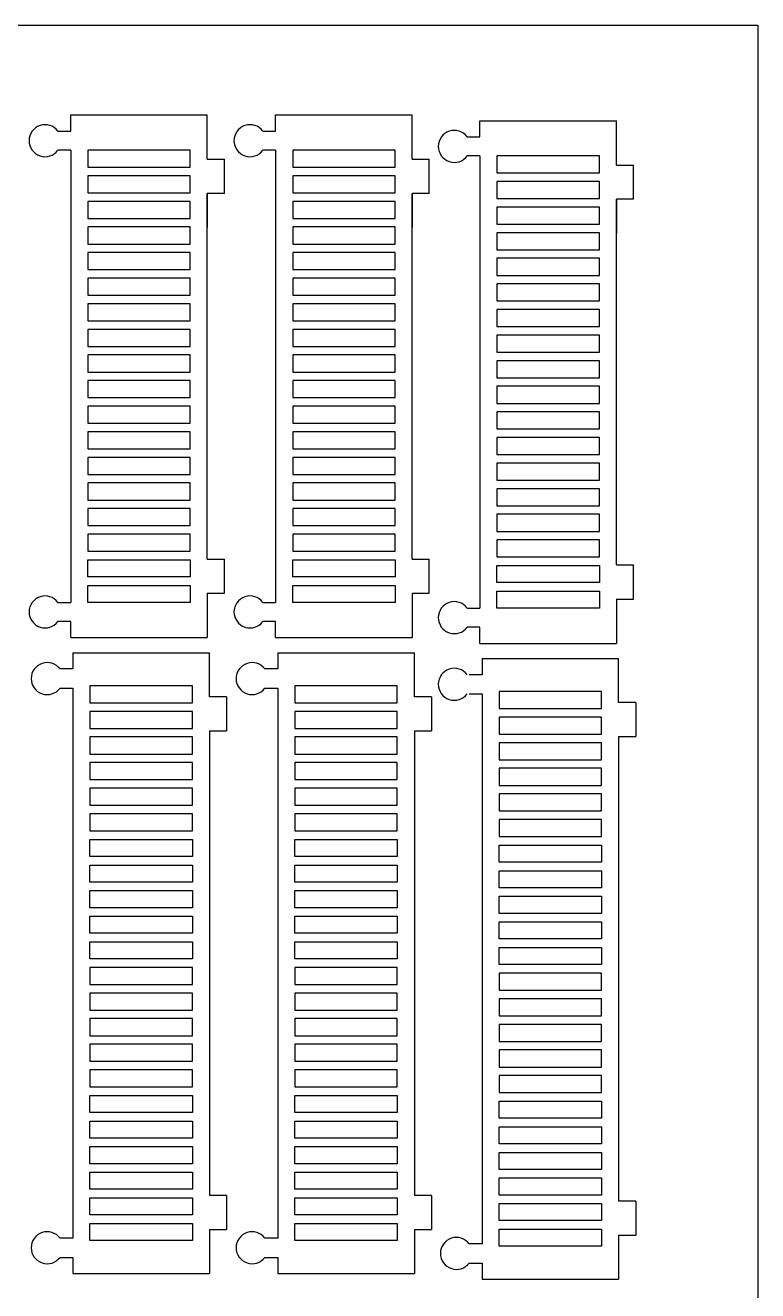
# Model space of a CAD drawing. Header units: inches. Extents: x -64.6 to -38.9, y -28.7 to 20.2.
# Drawn here: x -44.24 to -38.88, y -13.97 to -4.7 of the extents above; entities that cross this region are included whole.
import ezdxf

# ---------------------------------------------------------------- set-up
doc = ezdxf.new("R2010")
doc.units = ezdxf.units.IN
doc.header["$MEASUREMENT"] = 0
doc.linetypes.add('Continuous2', pattern=[0])
doc.layers.add('Cut', color=7, linetype='Continuous')

msp = doc.modelspace()

# ---------------------------------------------------------------- linework, layer by layer
at = {"color": 3, "linetype": 'Continuous2', "lineweight": -3, "true_color": 0x00ff00}
for p, q in [((-50.8808, -4.7006), (-38.8808, -4.7006)), ((-38.8808, -4.7006), (-38.8808, -28.7006))]:
    msp.add_line(p, q, dxfattribs=at)
for centre in [(-44.0971, -5.5454), (-42.5971, -5.5454), (-41.1015, -5.5873), (-44.0971, -8.9967), (-42.5971, -8.9967), (-41.1015, -9.0385), (-44.0816, -9.4846), (-42.5816, -9.4846), (-41.1015, -9.5264), (-44.0816, -13.6527), (-42.5816, -13.6527), (-41.0861, -13.6946)]:
    msp.add_arc(centre, 0.1172, 36.8699, 323.1301)
at = {"layer": 'Cut', "color": 7, "linetype": 'Continuous2', "lineweight": -3, "true_color": 0xffffff}
for p, q in [((-43.9096, -5.4751), (-43.9096, -5.357)), ((-43.9096, -5.357), (-42.9096, -5.357)), ((-42.9096, -5.6817), (-42.9096, -5.357)), ((-42.4096, -5.4751), (-42.4096, -5.357)), ((-42.4096, -5.357), (-41.4096, -5.357)), ((-41.4096, -5.6817), (-41.4096, -5.357)), ((-40.914, -5.517), (-40.914, -5.3989)), ((-40.914, -5.3989), (-39.914, -5.3989)), ((-39.914, -5.7236), (-39.914, -5.3989)), ((-44.0034, -5.4751), (-43.9096, -5.4751)), ((-42.5034, -5.4751), (-42.4096, -5.4751)), ((-41.0078, -5.517), (-40.914, -5.517)), ((-43.9096, -5.6157), (-44.0034, -5.6157)), ((-43.9096, -5.6157), (-43.9096, -8.9263)), ((-43.7846, -5.6148), (-43.7846, -5.7398)), ((-43.0346, -5.6148), (-43.7846, -5.6148)), ((-43.0346, -5.7398), (-43.0346, -5.6148)), ((-42.4096, -5.6157), (-42.5034, -5.6157)), ((-42.4096, -5.6157), (-42.4096, -8.9263)), ((-42.2846, -5.6148), (-42.2846, -5.7398)), ((-41.5346, -5.6148), (-42.2846, -5.6148)), ((-41.5346, -5.7398), (-41.5346, -5.6148)), ((-43.7846, -5.7398), (-43.0346, -5.7398)), ((-42.9096, -5.6817), (-42.7846, -5.6817)), ((-42.7846, -5.9317), (-42.7846, -5.6817)), ((-42.2846, -5.7398), (-41.5346, -5.7398)), ((-41.4096, -5.6817), (-41.2846, -5.6817)), ((-41.2846, -5.9317), (-41.2846, -5.6817)), ((-40.914, -5.6576), (-41.0078, -5.6576)), ((-40.914, -5.6576), (-40.914, -8.9682)), ((-40.789, -5.6567), (-40.789, -5.7817)), ((-40.039, -5.6567), (-40.789, -5.6567)), ((-40.039, -5.7817), (-40.039, -5.6567)), ((-39.914, -5.7236), (-39.789, -5.7236)), ((-39.789, -5.9736), (-39.789, -5.7236)), ((-43.7846, -5.8023), (-43.7846, -5.9273)), ((-43.0346, -5.8023), (-43.7846, -5.8023)), ((-43.0346, -5.9273), (-43.0346, -5.8023)), ((-42.2846, -5.8023), (-42.2846, -5.9273)), ((-41.5346, -5.8023), (-42.2846, -5.8023)), ((-41.5346, -5.9273), (-41.5346, -5.8023)), ((-40.789, -5.7817), (-40.039, -5.7817)), ((-43.7846, -5.9273), (-43.0346, -5.9273)), ((-42.2846, -5.9273), (-41.5346, -5.9273)), ((-40.789, -5.8442), (-40.789, -5.9692)), ((-40.039, -5.8442), (-40.789, -5.8442)), ((-40.039, -5.9692), (-40.039, -5.8442)), ((-43.7846, -5.9898), (-43.7846, -6.1148)), ((-43.0346, -5.9898), (-43.7846, -5.9898)), ((-43.0346, -6.1148), (-43.0346, -5.9898)), ((-42.9096, -5.9317), (-42.9096, -6.1817)), ((-42.7846, -5.9317), (-42.9096, -5.9317)), ((-42.9096, -8.6103), (-42.9096, -5.9317)), ((-42.2846, -5.9898), (-42.2846, -6.1148)), ((-41.5346, -5.9898), (-42.2846, -5.9898)), ((-41.5346, -6.1148), (-41.5346, -5.9898)), ((-41.4096, -5.9317), (-41.4096, -6.1817)), ((-41.2846, -5.9317), (-41.4096, -5.9317)), ((-41.4096, -8.6103), (-41.4096, -5.9317)), ((-40.789, -5.9692), (-40.039, -5.9692)), ((-39.914, -5.9736), (-39.914, -6.2236)), ((-39.789, -5.9736), (-39.914, -5.9736)), ((-39.914, -8.6522), (-39.914, -5.9736)), ((-43.7846, -6.1148), (-43.0346, -6.1148)), ((-42.2846, -6.1148), (-41.5346, -6.1148)), ((-40.789, -6.0317), (-40.789, -6.1567)), ((-40.039, -6.0317), (-40.789, -6.0317)), ((-40.039, -6.1567), (-40.039, -6.0317)), ((-43.7846, -6.1773), (-43.7846, -6.3023)), ((-43.0346, -6.1773), (-43.7846, -6.1773)), ((-43.0346, -6.3023), (-43.0346, -6.1773)), ((-42.2846, -6.1773), (-42.2846, -6.3023)), ((-41.5346, -6.1773), (-42.2846, -6.1773)), ((-41.5346, -6.3023), (-41.5346, -6.1773)), ((-40.789, -6.1567), (-40.039, -6.1567)), ((-40.789, -6.2192), (-40.789, -6.3442)), ((-40.039, -6.2192), (-40.789, -6.2192)), ((-40.039, -6.3442), (-40.039, -6.2192)), ((-43.7846, -6.3023), (-43.0346, -6.3023)), ((-43.7846, -6.3648), (-43.7846, -6.4898)), ((-43.0346, -6.3648), (-43.7846, -6.3648)), ((-43.0346, -6.4898), (-43.0346, -6.3648)), ((-42.2846, -6.3023), (-41.5346, -6.3023)), ((-42.2846, -6.3648), (-42.2846, -6.4898)), ((-41.5346, -6.3648), (-42.2846, -6.3648)), ((-41.5346, -6.4898), (-41.5346, -6.3648)), ((-40.789, -6.3442), (-40.039, -6.3442)), ((-40.789, -6.4067), (-40.789, -6.5317)), ((-40.039, -6.4067), (-40.789, -6.4067)), ((-40.039, -6.5317), (-40.039, -6.4067)), ((-43.7846, -6.4898), (-43.0346, -6.4898)), ((-43.7846, -6.5523), (-43.7846, -6.6773)), ((-43.0346, -6.5523), (-43.7846, -6.5523)), ((-43.0346, -6.6773), (-43.0346, -6.5523)), ((-42.2846, -6.4898), (-41.5346, -6.4898)), ((-42.2846, -6.5523), (-42.2846, -6.6773)), ((-41.5346, -6.5523), (-42.2846, -6.5523)), ((-41.5346, -6.6773), (-41.5346, -6.5523)), ((-40.789, -6.5317), (-40.039, -6.5317)), ((-40.789, -6.5942), (-40.789, -6.7192)), ((-40.039, -6.5942), (-40.789, -6.5942)), ((-40.039, -6.7192), (-40.039, -6.5942)), ((-43.7846, -6.6773), (-43.0346, -6.6773)), ((-43.7846, -6.7398), (-43.7846, -6.8648)), ((-43.0346, -6.7398), (-43.7846, -6.7398)), ((-43.0346, -6.8648), (-43.0346, -6.7398)), ((-42.2846, -6.6773), (-41.5346, -6.6773)), ((-42.2846, -6.7398), (-42.2846, -6.8648)), ((-41.5346, -6.7398), (-42.2846, -6.7398)), ((-41.5346, -6.8648), (-41.5346, -6.7398)), ((-40.789, -6.7192), (-40.039, -6.7192)), ((-40.789, -6.7817), (-40.789, -6.9067)), ((-40.039, -6.7817), (-40.789, -6.7817)), ((-40.039, -6.9067), (-40.039, -6.7817)), ((-43.7846, -6.8648), (-43.0346, -6.8648)), ((-43.7846, -6.9273), (-43.7846, -7.0523)), ((-43.0346, -6.9273), (-43.7846, -6.9273)), ((-43.0346, -7.0523), (-43.0346, -6.9273)), ((-42.2846, -6.8648), (-41.5346, -6.8648)), ((-42.2846, -6.9273), (-42.2846, -7.0523)), ((-41.5346, -6.9273), (-42.2846, -6.9273)), ((-41.5346, -7.0523), (-41.5346, -6.9273)), ((-40.789, -6.9067), (-40.039, -6.9067)), ((-40.789, -6.9692), (-40.789, -7.0942)), ((-40.039, -6.9692), (-40.789, -6.9692)), ((-40.039, -7.0942), (-40.039, -6.9692)), ((-43.7846, -7.0523), (-43.0346, -7.0523)), ((-43.7846, -7.1148), (-43.7846, -7.2398)), ((-43.0346, -7.1148), (-43.7846, -7.1148)), ((-43.0346, -7.2398), (-43.0346, -7.1148)), ((-42.2846, -7.0523), (-41.5346, -7.0523)), ((-42.2846, -7.1148), (-42.2846, -7.2398)), ((-41.5346, -7.1148), (-42.2846, -7.1148)), ((-41.5346, -7.2398), (-41.5346, -7.1148)), ((-40.789, -7.0942), (-40.039, -7.0942)), ((-40.789, -7.1567), (-40.789, -7.2817)), ((-40.039, -7.1567), (-40.789, -7.1567)), ((-40.039, -7.2817), (-40.039, -7.1567)), ((-43.7846, -7.2398), (-43.0346, -7.2398)), ((-43.7846, -7.3023), (-43.7846, -7.4273)), ((-43.0346, -7.3023), (-43.7846, -7.3023)), ((-43.0346, -7.4273), (-43.0346, -7.3023)), ((-42.2846, -7.2398), (-41.5346, -7.2398)), ((-42.2846, -7.3023), (-42.2846, -7.4273)), ((-41.5346, -7.3023), (-42.2846, -7.3023)), ((-41.5346, -7.4273), (-41.5346, -7.3023)), ((-40.789, -7.2817), (-40.039, -7.2817)), ((-40.789, -7.3442), (-40.789, -7.4692)), ((-40.039, -7.3442), (-40.789, -7.3442)), ((-40.039, -7.4692), (-40.039, -7.3442)), ((-43.7846, -7.4273), (-43.0346, -7.4273)), ((-43.7846, -7.4898), (-43.7846, -7.6148)), ((-43.0346, -7.4898), (-43.7846, -7.4898)), ((-43.0346, -7.6148), (-43.0346, -7.4898)), ((-42.2846, -7.4273), (-41.5346, -7.4273)), ((-42.2846, -7.4898), (-42.2846, -7.6148)), ((-41.5346, -7.4898), (-42.2846, -7.4898)), ((-41.5346, -7.6148), (-41.5346, -7.4898)), ((-40.789, -7.4692), (-40.039, -7.4692)), ((-40.789, -7.5317), (-40.789, -7.6567)), ((-40.039, -7.5317), (-40.789, -7.5317)), ((-40.039, -7.6567), (-40.039, -7.5317)), ((-43.7846, -7.6148), (-43.0346, -7.6148)), ((-43.7846, -7.6773), (-43.7846, -7.8023)), ((-43.0346, -7.6773), (-43.7846, -7.6773)), ((-43.0346, -7.8023), (-43.0346, -7.6773)), ((-42.2846, -7.6148), (-41.5346, -7.6148)), ((-42.2846, -7.6773), (-42.2846, -7.8023)), ((-41.5346, -7.6773), (-42.2846, -7.6773)), ((-41.5346, -7.8023), (-41.5346, -7.6773)), ((-40.789, -7.6567), (-40.039, -7.6567)), ((-40.789, -7.7192), (-40.789, -7.8442)), ((-40.039, -7.7192), (-40.789, -7.7192)), ((-40.039, -7.8442), (-40.039, -7.7192)), ((-43.7846, -7.8023), (-43.0346, -7.8023)), ((-43.7846, -7.8648), (-43.7846, -7.9898)), ((-43.0346, -7.8648), (-43.7846, -7.8648)), ((-43.0346, -7.9898), (-43.0346, -7.8648)), ((-42.2846, -7.8023), (-41.5346, -7.8023)), ((-42.2846, -7.8648), (-42.2846, -7.9898)), ((-41.5346, -7.8648), (-42.2846, -7.8648)), ((-41.5346, -7.9898), (-41.5346, -7.8648)), ((-40.789, -7.8442), (-40.039, -7.8442)), ((-40.789, -7.9067), (-40.789, -8.0317)), ((-40.039, -7.9067), (-40.789, -7.9067)), ((-40.039, -8.0317), (-40.039, -7.9067)), ((-43.7846, -7.9898), (-43.0346, -7.9898)), ((-43.7846, -8.0523), (-43.7846, -8.1773)), ((-43.0346, -8.0523), (-43.7846, -8.0523)), ((-43.0346, -8.1773), (-43.0346, -8.0523)), ((-42.2846, -7.9898), (-41.5346, -7.9898)), ((-42.2846, -8.0523), (-42.2846, -8.1773)), ((-41.5346, -8.0523), (-42.2846, -8.0523)), ((-41.5346, -8.1773), (-41.5346, -8.0523)), ((-40.789, -8.0317), (-40.039, -8.0317)), ((-40.789, -8.0942), (-40.789, -8.2192)), ((-40.039, -8.0942), (-40.789, -8.0942)), ((-40.039, -8.2192), (-40.039, -8.0942)), ((-43.7846, -8.1773), (-43.0346, -8.1773)), ((-43.7846, -8.2398), (-43.7846, -8.3648)), ((-43.0346, -8.2398), (-43.7846, -8.2398)), ((-43.0346, -8.3648), (-43.0346, -8.2398)), ((-42.2846, -8.1773), (-41.5346, -8.1773)), ((-42.2846, -8.2398), (-42.2846, -8.3648)), ((-41.5346, -8.2398), (-42.2846, -8.2398)), ((-41.5346, -8.3648), (-41.5346, -8.2398)), ((-40.789, -8.2192), (-40.039, -8.2192)), ((-40.789, -8.2817), (-40.789, -8.4067)), ((-40.039, -8.2817), (-40.789, -8.2817)), ((-40.039, -8.4067), (-40.039, -8.2817)), ((-43.7846, -8.3648), (-43.0346, -8.3648)), ((-43.7846, -8.4273), (-43.7846, -8.5523)), ((-43.0346, -8.4273), (-43.7846, -8.4273)), ((-43.0346, -8.5523), (-43.0346, -8.4273)), ((-42.2846, -8.3648), (-41.5346, -8.3648)), ((-42.2846, -8.4273), (-42.2846, -8.5523)), ((-41.5346, -8.4273), (-42.2846, -8.4273)), ((-41.5346, -8.5523), (-41.5346, -8.4273)), ((-40.789, -8.4067), (-40.039, -8.4067)), ((-40.789, -8.4692), (-40.789, -8.5942)), ((-40.039, -8.4692), (-40.789, -8.4692)), ((-40.039, -8.5942), (-40.039, -8.4692)), ((-43.7846, -8.5523), (-43.0346, -8.5523)), ((-43.7846, -8.6148), (-43.0346, -8.6148)), ((-43.7846, -8.7398), (-43.7846, -8.6148)), ((-43.0346, -8.6148), (-43.0346, -8.7398)), ((-42.9096, -8.6103), (-42.7846, -8.6103)), ((-42.7846, -8.8603), (-42.7846, -8.6103)), ((-42.2846, -8.5523), (-41.5346, -8.5523)), ((-42.2846, -8.6148), (-41.5346, -8.6148)), ((-42.2846, -8.7398), (-42.2846, -8.6148)), ((-41.5346, -8.6148), (-41.5346, -8.7398)), ((-41.4096, -8.6103), (-41.2846, -8.6103)), ((-41.2846, -8.8603), (-41.2846, -8.6103)), ((-40.789, -8.5942), (-40.039, -8.5942)), ((-40.789, -8.6567), (-40.039, -8.6567)), ((-40.789, -8.7817), (-40.789, -8.6567)), ((-40.039, -8.6567), (-40.039, -8.7817)), ((-39.914, -8.6522), (-39.789, -8.6522)), ((-39.789, -8.9022), (-39.789, -8.6522)), ((-43.0346, -8.7398), (-43.7846, -8.7398)), ((-43.7846, -8.8023), (-43.0346, -8.8023)), ((-43.7846, -8.9273), (-43.7846, -8.8023)), ((-43.0346, -8.8023), (-43.0346, -8.9273)), ((-41.5346, -8.7398), (-42.2846, -8.7398)), ((-42.2846, -8.8023), (-41.5346, -8.8023)), ((-42.2846, -8.9273), (-42.2846, -8.8023)), ((-41.5346, -8.8023), (-41.5346, -8.9273)), ((-40.039, -8.7817), (-40.789, -8.7817)), ((-42.9096, -8.8603), (-42.7846, -8.8603)), ((-42.9096, -8.8603), (-42.9096, -9.185)), ((-41.4096, -8.8603), (-41.2846, -8.8603)), ((-41.4096, -8.8603), (-41.4096, -9.185)), ((-40.789, -8.8442), (-40.039, -8.8442)), ((-40.789, -8.9692), (-40.789, -8.8442)), ((-40.039, -8.8442), (-40.039, -8.9692)), ((-44.0034, -8.9263), (-43.9096, -8.9263)), ((-43.0346, -8.9273), (-43.7846, -8.9273)), ((-42.5034, -8.9263), (-42.4096, -8.9263)), ((-41.5346, -8.9273), (-42.2846, -8.9273)), ((-41.0078, -8.9682), (-40.914, -8.9682)), ((-40.039, -8.9692), (-40.789, -8.9692)), ((-39.914, -8.9022), (-39.789, -8.9022)), ((-39.914, -8.9022), (-39.914, -9.2269)), ((-43.9096, -9.067), (-44.0034, -9.067)), ((-43.9096, -9.185), (-43.9096, -9.067)), ((-42.4096, -9.067), (-42.5034, -9.067)), ((-42.4096, -9.185), (-42.4096, -9.067)), ((-40.914, -9.1089), (-41.0078, -9.1089)), ((-40.914, -9.2269), (-40.914, -9.1089)), ((-43.9096, -9.185), (-42.9096, -9.185)), ((-42.4096, -9.185), (-41.4096, -9.185)), ((-40.914, -9.2269), (-39.914, -9.2269)), ((-43.8941, -9.2961), (-43.8941, -9.4142)), ((-43.8941, -9.2961), (-42.8941, -9.2961)), ((-42.8941, -9.6177), (-42.8941, -9.2961)), ((-42.3941, -9.2961), (-42.3941, -9.4142)), ((-42.3941, -9.2961), (-41.3941, -9.2961)), ((-41.3941, -9.6177), (-41.3941, -9.2961)), ((-40.8986, -9.338), (-40.8986, -9.4561)), ((-40.8986, -9.338), (-39.8986, -9.338)), ((-39.8986, -9.6596), (-39.8986, -9.338)), ((-43.8941, -9.4142), (-43.9879, -9.4142)), ((-42.3941, -9.4142), (-42.4879, -9.4142)), ((-43.7691, -9.5374), (-43.7691, -9.6624)), ((-43.0191, -9.5374), (-43.7691, -9.5374)), ((-43.0191, -9.6624), (-43.0191, -9.5374)), ((-42.2691, -9.5374), (-42.2691, -9.6624)), ((-41.5191, -9.5374), (-42.2691, -9.5374)), ((-41.5191, -9.6624), (-41.5191, -9.5374)), ((-40.8986, -9.4561), (-40.9923, -9.4561)), ((-43.9879, -9.5549), (-43.8941, -9.5549)), ((-43.8941, -9.5549), (-43.8941, -13.5824)), ((-42.7691, -9.6177), (-42.8941, -9.6177)), ((-42.7691, -9.6177), (-42.7691, -9.8677)), ((-42.4879, -9.5549), (-42.3941, -9.5549)), ((-42.3941, -9.5549), (-42.3941, -13.5824)), ((-41.2691, -9.6177), (-41.3941, -9.6177)), ((-41.2691, -9.6177), (-41.2691, -9.8677)), ((-40.9923, -9.5967), (-40.8986, -9.5967)), ((-40.8986, -9.5967), (-40.8986, -13.6242)), ((-40.7736, -9.5792), (-40.7736, -9.7042)), ((-40.0236, -9.5792), (-40.7736, -9.5792)), ((-40.0236, -9.7042), (-40.0236, -9.5792)), ((-43.7691, -9.6624), (-43.0191, -9.6624)), ((-43.0191, -9.7249), (-43.7691, -9.7249)), ((-43.7691, -9.7249), (-43.7691, -9.8499)), ((-43.0191, -9.8499), (-43.0191, -9.7249)), ((-42.2691, -9.6624), (-41.5191, -9.6624)), ((-41.5191, -9.7249), (-42.2691, -9.7249)), ((-42.2691, -9.7249), (-42.2691, -9.8499)), ((-41.5191, -9.8499), (-41.5191, -9.7249)), ((-40.7736, -9.7042), (-40.0236, -9.7042)), ((-39.7736, -9.6596), (-39.8986, -9.6596)), ((-39.7736, -9.6596), (-39.7736, -9.9096)), ((-40.0236, -9.7667), (-40.7736, -9.7667)), ((-40.7736, -9.7667), (-40.7736, -9.8917)), ((-40.0236, -9.8917), (-40.0236, -9.7667)), ((-43.7691, -9.8499), (-43.0191, -9.8499)), ((-43.0191, -9.9124), (-43.7691, -9.9124)), ((-43.7691, -9.9124), (-43.7691, -10.0374)), ((-43.0191, -10.0374), (-43.0191, -9.9124)), ((-42.8941, -9.8677), (-42.7691, -9.8677)), ((-42.8941, -9.8677), (-42.8941, -13.2695)), ((-42.2691, -9.8499), (-41.5191, -9.8499)), ((-41.5191, -9.9124), (-42.2691, -9.9124)), ((-42.2691, -9.9124), (-42.2691, -10.0374)), ((-41.5191, -10.0374), (-41.5191, -9.9124)), ((-41.3941, -9.8677), (-41.2691, -9.8677)), ((-41.3941, -9.8677), (-41.3941, -13.2695)), ((-40.7736, -9.8917), (-40.0236, -9.8917)), ((-39.8986, -9.9096), (-39.7736, -9.9096)), ((-39.8986, -9.9096), (-39.8986, -13.3114)), ((-40.0236, -9.9542), (-40.7736, -9.9542)), ((-40.7736, -9.9542), (-40.7736, -10.0792)), ((-40.0236, -10.0792), (-40.0236, -9.9542)), ((-43.7691, -10.0374), (-43.0191, -10.0374)), ((-43.0191, -10.0999), (-43.7691, -10.0999)), ((-43.7691, -10.0999), (-43.7691, -10.2249)), ((-43.0191, -10.2249), (-43.0191, -10.0999)), ((-42.2691, -10.0374), (-41.5191, -10.0374)), ((-41.5191, -10.0999), (-42.2691, -10.0999)), ((-42.2691, -10.0999), (-42.2691, -10.2249)), ((-41.5191, -10.2249), (-41.5191, -10.0999)), ((-40.7736, -10.0792), (-40.0236, -10.0792)), ((-40.0236, -10.1417), (-40.7736, -10.1417)), ((-40.7736, -10.1417), (-40.7736, -10.2667)), ((-40.0236, -10.2667), (-40.0236, -10.1417)), ((-43.7691, -10.2249), (-43.0191, -10.2249)), ((-42.2691, -10.2249), (-41.5191, -10.2249)), ((-40.7736, -10.2667), (-40.0236, -10.2667)), ((-43.0191, -10.2874), (-43.7691, -10.2874)), ((-43.7691, -10.2874), (-43.7691, -10.4124)), ((-43.0191, -10.4124), (-43.0191, -10.2874)), ((-41.5191, -10.2874), (-42.2691, -10.2874)), ((-42.2691, -10.2874), (-42.2691, -10.4124)), ((-41.5191, -10.4124), (-41.5191, -10.2874)), ((-40.0236, -10.3292), (-40.7736, -10.3292)), ((-40.7736, -10.3292), (-40.7736, -10.4542)), ((-40.0236, -10.4542), (-40.0236, -10.3292)), ((-43.7691, -10.4124), (-43.0191, -10.4124)), ((-42.2691, -10.4124), (-41.5191, -10.4124)), ((-40.7736, -10.4542), (-40.0236, -10.4542)), ((-43.0191, -10.4749), (-43.7691, -10.4749)), ((-43.7691, -10.4749), (-43.7691, -10.5999)), ((-43.0191, -10.5999), (-43.0191, -10.4749)), ((-41.5191, -10.4749), (-42.2691, -10.4749)), ((-42.2691, -10.4749), (-42.2691, -10.5999)), ((-41.5191, -10.5999), (-41.5191, -10.4749)), ((-40.0236, -10.5167), (-40.7736, -10.5167)), ((-40.7736, -10.5167), (-40.7736, -10.6417)), ((-40.0236, -10.6417), (-40.0236, -10.5167)), ((-43.7691, -10.5999), (-43.0191, -10.5999)), ((-42.2691, -10.5999), (-41.5191, -10.5999)), ((-40.7736, -10.6417), (-40.0236, -10.6417)), ((-43.7691, -10.6624), (-43.0191, -10.6624)), ((-43.7691, -10.7874), (-43.7691, -10.6624)), ((-43.0191, -10.6624), (-43.0191, -10.7874)), ((-42.2691, -10.6624), (-41.5191, -10.6624)), ((-42.2691, -10.7874), (-42.2691, -10.6624)), ((-41.5191, -10.6624), (-41.5191, -10.7874)), ((-40.7736, -10.7042), (-40.0236, -10.7042)), ((-40.7736, -10.8292), (-40.7736, -10.7042)), ((-40.0236, -10.7042), (-40.0236, -10.8292)), ((-43.0191, -10.7874), (-43.7691, -10.7874)), ((-41.5191, -10.7874), (-42.2691, -10.7874)), ((-40.0236, -10.8292), (-40.7736, -10.8292)), ((-43.7691, -10.8499), (-43.0191, -10.8499)), ((-43.7691, -10.9749), (-43.7691, -10.8499)), ((-43.0191, -10.8499), (-43.0191, -10.9749)), ((-42.2691, -10.8499), (-41.5191, -10.8499)), ((-42.2691, -10.9749), (-42.2691, -10.8499)), ((-41.5191, -10.8499), (-41.5191, -10.9749)), ((-40.7736, -10.8917), (-40.0236, -10.8917)), ((-40.7736, -11.0167), (-40.7736, -10.8917)), ((-40.0236, -10.8917), (-40.0236, -11.0167)), ((-43.0191, -10.9749), (-43.7691, -10.9749)), ((-41.5191, -10.9749), (-42.2691, -10.9749)), ((-40.0236, -11.0167), (-40.7736, -11.0167)), ((-43.7691, -11.0374), (-43.0191, -11.0374)), ((-43.7691, -11.1624), (-43.7691, -11.0374)), ((-43.0191, -11.0374), (-43.0191, -11.1624)), ((-42.2691, -11.0374), (-41.5191, -11.0374)), ((-42.2691, -11.1624), (-42.2691, -11.0374)), ((-41.5191, -11.0374), (-41.5191, -11.1624)), ((-40.7736, -11.0792), (-40.0236, -11.0792)), ((-40.7736, -11.2042), (-40.7736, -11.0792)), ((-40.0236, -11.0792), (-40.0236, -11.2042)), ((-43.0191, -11.1624), (-43.7691, -11.1624)), ((-41.5191, -11.1624), (-42.2691, -11.1624)), ((-40.0236, -11.2042), (-40.7736, -11.2042)), ((-43.7691, -11.2249), (-43.0191, -11.2249)), ((-43.7691, -11.3499), (-43.7691, -11.2249)), ((-43.0191, -11.2249), (-43.0191, -11.3499)), ((-42.2691, -11.2249), (-41.5191, -11.2249)), ((-42.2691, -11.3499), (-42.2691, -11.2249)), ((-41.5191, -11.2249), (-41.5191, -11.3499)), ((-40.7736, -11.2667), (-40.0236, -11.2667)), ((-40.7736, -11.3917), (-40.7736, -11.2667)), ((-40.0236, -11.2667), (-40.0236, -11.3917)), ((-43.0191, -11.3499), (-43.7691, -11.3499)), ((-41.5191, -11.3499), (-42.2691, -11.3499)), ((-40.0236, -11.3917), (-40.7736, -11.3917)), ((-43.7691, -11.4124), (-43.0191, -11.4124)), ((-43.7691, -11.5374), (-43.7691, -11.4124)), ((-43.0191, -11.4124), (-43.0191, -11.5374)), ((-42.2691, -11.4124), (-41.5191, -11.4124)), ((-42.2691, -11.5374), (-42.2691, -11.4124)), ((-41.5191, -11.4124), (-41.5191, -11.5374)), ((-40.7736, -11.4542), (-40.0236, -11.4542)), ((-40.7736, -11.5792), (-40.7736, -11.4542)), ((-40.0236, -11.4542), (-40.0236, -11.5792)), ((-43.0191, -11.5374), (-43.7691, -11.5374)), ((-41.5191, -11.5374), (-42.2691, -11.5374)), ((-40.0236, -11.5792), (-40.7736, -11.5792)), ((-43.0191, -11.5999), (-43.7691, -11.5999)), ((-43.7691, -11.5999), (-43.7691, -11.7249)), ((-43.0191, -11.7249), (-43.0191, -11.5999)), ((-41.5191, -11.5999), (-42.2691, -11.5999)), ((-42.2691, -11.5999), (-42.2691, -11.7249)), ((-41.5191, -11.7249), (-41.5191, -11.5999)), ((-40.0236, -11.6417), (-40.7736, -11.6417)), ((-40.7736, -11.6417), (-40.7736, -11.7667)), ((-40.0236, -11.7667), (-40.0236, -11.6417)), ((-43.7691, -11.7249), (-43.0191, -11.7249)), ((-42.2691, -11.7249), (-41.5191, -11.7249)), ((-40.7736, -11.7667), (-40.0236, -11.7667)), ((-43.7691, -11.7874), (-43.7691, -11.9124)), ((-43.0191, -11.7874), (-43.7691, -11.7874)), ((-43.0191, -11.9124), (-43.0191, -11.7874)), ((-42.2691, -11.7874), (-42.2691, -11.9124)), ((-41.5191, -11.7874), (-42.2691, -11.7874)), ((-41.5191, -11.9124), (-41.5191, -11.7874)), ((-40.7736, -11.8292), (-40.7736, -11.9542)), ((-40.0236, -11.8292), (-40.7736, -11.8292)), ((-40.0236, -11.9542), (-40.0236, -11.8292)), ((-43.7691, -11.9124), (-43.0191, -11.9124)), ((-42.2691, -11.9124), (-41.5191, -11.9124)), ((-43.0191, -11.9749), (-43.7691, -11.9749)), ((-43.7691, -11.9749), (-43.7691, -12.0999)), ((-43.0191, -12.0999), (-43.0191, -11.9749)), ((-41.5191, -11.9749), (-42.2691, -11.9749)), ((-42.2691, -11.9749), (-42.2691, -12.0999)), ((-41.5191, -12.0999), (-41.5191, -11.9749)), ((-40.7736, -11.9542), (-40.0236, -11.9542)), ((-40.0236, -12.0167), (-40.7736, -12.0167)), ((-40.7736, -12.0167), (-40.7736, -12.1417)), ((-40.0236, -12.1417), (-40.0236, -12.0167)), ((-43.7691, -12.0999), (-43.0191, -12.0999)), ((-42.2691, -12.0999), (-41.5191, -12.0999)), ((-43.0191, -12.1624), (-43.7691, -12.1624)), ((-43.7691, -12.1624), (-43.7691, -12.2874)), ((-43.0191, -12.2874), (-43.0191, -12.1624)), ((-41.5191, -12.1624), (-42.2691, -12.1624)), ((-42.2691, -12.1624), (-42.2691, -12.2874)), ((-41.5191, -12.2874), (-41.5191, -12.1624)), ((-40.7736, -12.1417), (-40.0236, -12.1417)), ((-40.0236, -12.2042), (-40.7736, -12.2042)), ((-40.7736, -12.2042), (-40.7736, -12.3292)), ((-40.0236, -12.3292), (-40.0236, -12.2042)), ((-43.7691, -12.2874), (-43.0191, -12.2874)), ((-42.2691, -12.2874), (-41.5191, -12.2874)), ((-43.0191, -12.3499), (-43.7691, -12.3499)), ((-43.7691, -12.3499), (-43.7691, -12.4749)), ((-43.0191, -12.4749), (-43.0191, -12.3499)), ((-41.5191, -12.3499), (-42.2691, -12.3499)), ((-42.2691, -12.3499), (-42.2691, -12.4749)), ((-41.5191, -12.4749), (-41.5191, -12.3499)), ((-40.7736, -12.3292), (-40.0236, -12.3292)), ((-40.0236, -12.3917), (-40.7736, -12.3917)), ((-40.7736, -12.3917), (-40.7736, -12.5167)), ((-40.0236, -12.5167), (-40.0236, -12.3917)), ((-43.7691, -12.4749), (-43.0191, -12.4749)), ((-42.2691, -12.4749), (-41.5191, -12.4749)), ((-43.7691, -12.5374), (-43.0191, -12.5374)), ((-43.7691, -12.6624), (-43.7691, -12.5374)), ((-43.0191, -12.5374), (-43.0191, -12.6624)), ((-42.2691, -12.5374), (-41.5191, -12.5374)), ((-42.2691, -12.6624), (-42.2691, -12.5374)), ((-41.5191, -12.5374), (-41.5191, -12.6624)), ((-40.7736, -12.5167), (-40.0236, -12.5167)), ((-40.7736, -12.5792), (-40.0236, -12.5792)), ((-40.7736, -12.7042), (-40.7736, -12.5792)), ((-40.0236, -12.5792), (-40.0236, -12.7042)), ((-43.0191, -12.6624), (-43.7691, -12.6624)), ((-41.5191, -12.6624), (-42.2691, -12.6624)), ((-43.7691, -12.7249), (-43.0191, -12.7249)), ((-43.7691, -12.8499), (-43.7691, -12.7249)), ((-43.0191, -12.7249), (-43.0191, -12.8499)), ((-42.2691, -12.7249), (-41.5191, -12.7249)), ((-42.2691, -12.8499), (-42.2691, -12.7249)), ((-41.5191, -12.7249), (-41.5191, -12.8499)), ((-40.0236, -12.7042), (-40.7736, -12.7042)), ((-40.7736, -12.7667), (-40.0236, -12.7667)), ((-40.7736, -12.8917), (-40.7736, -12.7667)), ((-40.0236, -12.7667), (-40.0236, -12.8917)), ((-43.0191, -12.8499), (-43.7691, -12.8499)), ((-41.5191, -12.8499), (-42.2691, -12.8499)), ((-43.7691, -12.9124), (-43.0191, -12.9124)), ((-43.7691, -13.0374), (-43.7691, -12.9124)), ((-43.0191, -12.9124), (-43.0191, -13.0374)), ((-42.2691, -12.9124), (-41.5191, -12.9124)), ((-42.2691, -13.0374), (-42.2691, -12.9124)), ((-41.5191, -12.9124), (-41.5191, -13.0374)), ((-40.0236, -12.8917), (-40.7736, -12.8917)), ((-40.7736, -12.9542), (-40.0236, -12.9542)), ((-40.7736, -13.0792), (-40.7736, -12.9542)), ((-40.0236, -12.9542), (-40.0236, -13.0792)), ((-43.0191, -13.0374), (-43.7691, -13.0374)), ((-42.8941, -13.0195), (-42.8941, -13.2695)), ((-41.5191, -13.0374), (-42.2691, -13.0374)), ((-41.3941, -13.0195), (-41.3941, -13.2695)), ((-39.8986, -13.0614), (-39.8986, -13.3114)), ((-43.7691, -13.0999), (-43.0191, -13.0999)), ((-43.7691, -13.2249), (-43.7691, -13.0999)), ((-43.0191, -13.0999), (-43.0191, -13.2249)), ((-42.2691, -13.0999), (-41.5191, -13.0999)), ((-42.2691, -13.2249), (-42.2691, -13.0999)), ((-41.5191, -13.0999), (-41.5191, -13.2249)), ((-40.0236, -13.0792), (-40.7736, -13.0792)), ((-40.7736, -13.1417), (-40.0236, -13.1417)), ((-40.7736, -13.2667), (-40.7736, -13.1417)), ((-40.0236, -13.1417), (-40.0236, -13.2667)), ((-43.0191, -13.2249), (-43.7691, -13.2249)), ((-41.5191, -13.2249), (-42.2691, -13.2249)), ((-43.7691, -13.2874), (-43.0191, -13.2874)), ((-43.7691, -13.4124), (-43.7691, -13.2874)), ((-43.0191, -13.2874), (-43.0191, -13.4124)), ((-42.7691, -13.2695), (-42.8941, -13.2695)), ((-42.7691, -13.2695), (-42.7691, -13.5195)), ((-42.2691, -13.2874), (-41.5191, -13.2874)), ((-42.2691, -13.4124), (-42.2691, -13.2874)), ((-41.5191, -13.2874), (-41.5191, -13.4124)), ((-41.2691, -13.2695), (-41.3941, -13.2695)), ((-41.2691, -13.2695), (-41.2691, -13.5195)), ((-40.0236, -13.2667), (-40.7736, -13.2667)), ((-40.7736, -13.3292), (-40.0236, -13.3292)), ((-40.7736, -13.4542), (-40.7736, -13.3292)), ((-40.0236, -13.3292), (-40.0236, -13.4542)), ((-39.7736, -13.3114), (-39.8986, -13.3114)), ((-39.7736, -13.3114), (-39.7736, -13.5614)), ((-43.0191, -13.4124), (-43.7691, -13.4124)), ((-41.5191, -13.4124), (-42.2691, -13.4124)), ((-43.7691, -13.4749), (-43.0191, -13.4749)), ((-43.7691, -13.5999), (-43.7691, -13.4749)), ((-43.0191, -13.4749), (-43.0191, -13.5999)), ((-42.8941, -13.5195), (-42.7691, -13.5195)), ((-42.8941, -13.5195), (-42.8941, -13.8411)), ((-42.2691, -13.4749), (-41.5191, -13.4749)), ((-42.2691, -13.5999), (-42.2691, -13.4749)), ((-41.5191, -13.4749), (-41.5191, -13.5999)), ((-41.3941, -13.5195), (-41.2691, -13.5195)), ((-41.3941, -13.5195), (-41.3941, -13.8411)), ((-40.0236, -13.4542), (-40.7736, -13.4542)), ((-40.7736, -13.5167), (-40.0236, -13.5167)), ((-40.7736, -13.6417), (-40.7736, -13.5167)), ((-40.0236, -13.5167), (-40.0236, -13.6417)), ((-43.8941, -13.5824), (-43.9879, -13.5824)), ((-43.8941, -13.5824), (-43.9879, -13.5824)), ((-43.0191, -13.5999), (-43.7691, -13.5999)), ((-42.3941, -13.5824), (-42.4879, -13.5824)), ((-42.3941, -13.5824), (-42.4879, -13.5824)), ((-41.5191, -13.5999), (-42.2691, -13.5999)), ((-39.8986, -13.5614), (-39.7736, -13.5614)), ((-39.8986, -13.5614), (-39.8986, -13.883)), ((-40.8986, -13.6242), (-40.9923, -13.6242)), ((-40.8986, -13.6242), (-40.9923, -13.6242)), ((-40.0236, -13.6417), (-40.7736, -13.6417)), ((-43.9879, -13.723), (-43.8941, -13.723)), ((-43.8941, -13.723), (-43.8941, -13.8411)), ((-42.4879, -13.723), (-42.3941, -13.723)), ((-42.3941, -13.723), (-42.3941, -13.8411)), ((-40.9923, -13.7649), (-40.8986, -13.7649)), ((-40.8986, -13.7649), (-40.8986, -13.883)), ((-43.8941, -13.8411), (-42.8941, -13.8411)), ((-42.3941, -13.8411), (-41.3941, -13.8411)), ((-40.8986, -13.883), (-39.8986, -13.883))]:
    msp.add_line(p, q, dxfattribs=at)

doc.saveas('drawing.dxf')
